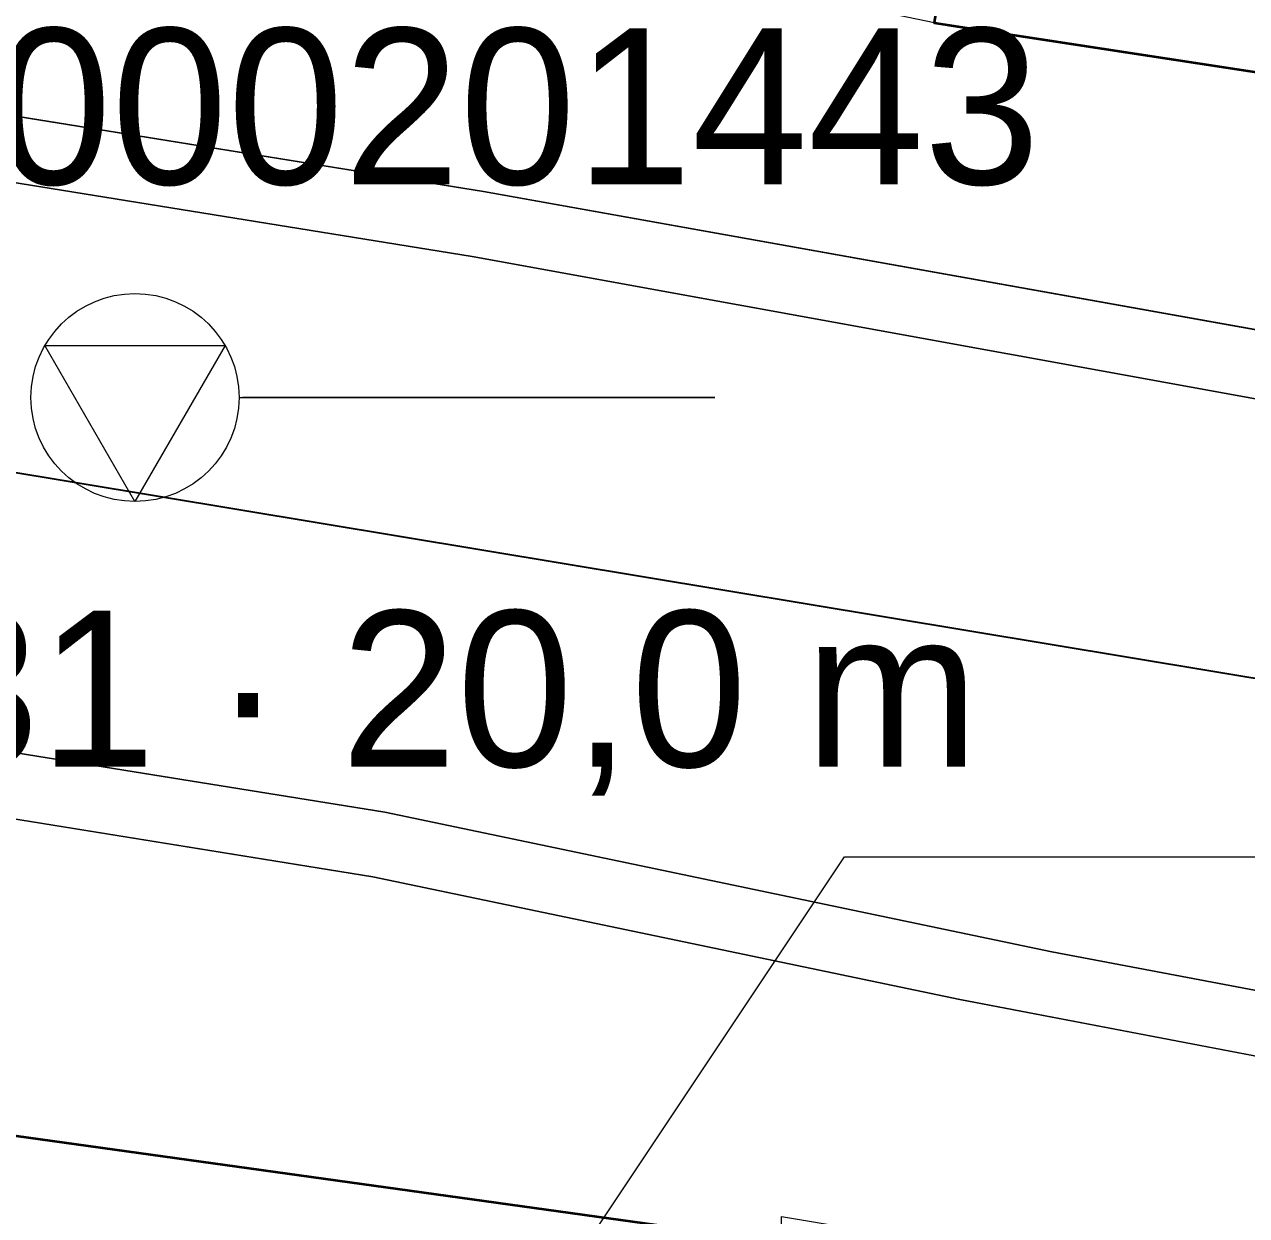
# Model space of a CAD drawing. Header units: metres. Extents: x 0 to 105485, y 0 to 425721.
# Drawn here: x 104867.77 to 104874.82, y 425250.43 to 425257.3 of the extents above; entities that cross this region are included whole.
import ezdxf
from ezdxf.enums import TextEntityAlignment as Align

# ---------------------------------------------------------------- set-up
doc = ezdxf.new("R2010")
doc.units = ezdxf.units.M
doc.header["$MEASUREMENT"] = 0
doc.linetypes.add('KG-PERCEEL-SO', pattern=[19, 5.5, -4, 5.5, -4])
for name, color, linetype, lineweight in [('B-XX-IE-MEUBILAIR-G', 7, 'Continuous', 18), ('B-XX-KG-GRENS_PERCEEL-G', 150, 'KG-PERCEEL-SO', 18), ('B-XX-MO-ONDERZOEK_SONDERING-G', 90, 'Continuous', 18), ('B-XX-MO-ONDERZOEK_SONDERING-S', 90, 'Continuous', 18), ('B-XX-MO-ONDERZOEK_SONDERING-T', 90, 'Continuous', 18), ('B-XX-OG-BEBOUWING-G', 7, 'Continuous', 35), ('B-XX-OG-GRENS-G', 7, 'Continuous', 18), ('B-XX-VH-OPENVERHARDING-G', 90, 'Continuous', 18)]:
    doc.layers.add(name, color=color, linetype=linetype, lineweight=lineweight)
doc.layers.add('GIS-WEGVAKKEN', color=2, linetype='Continuous')

msp = doc.modelspace()

# ---------------------------------------------------------------- linework, layer by layer
at = {"layer": 'B-XX-IE-MEUBILAIR-G', "color": 0, "true_color": 0x604a38}
for points in [[(104870.353, 425255.963, 3.2505), (104870.353, 425255.963, 4.7505)], [(104869.781, 425252.384, 3.2414), (104869.781, 425252.384, 4.7414)]]:
    msp.add_polyline3d(points, dxfattribs=at)
at = {"layer": 'B-XX-KG-GRENS_PERCEEL-G', "ltscale": 0.5, "flags": 128}
for points in [[(104873.019, 425257.31), (104873.103, 425257.293), (104882.496, 425255.859)], [(104866.577, 425251.048), (104872.137, 425250.275)]]:
    msp.add_lwpolyline(points, dxfattribs=at)
at = {"layer": 'B-XX-MO-ONDERZOEK_SONDERING-G', "color": 0, "true_color": 0x787878}
for points in [[(104867.809, 425255.149, 2.3), (104867.809, 425255.149, -16.709)], [(104869.009, 425255.149, 2.3), (104869.009, 425255.149, -16.709)]]:
    msp.add_polyline3d(points, dxfattribs=at)
at = {"layer": 'B-XX-MO-ONDERZOEK_SONDERING-G', "color": 0, "true_color": 0xd62828}
msp.add_polyline3d([(104869.01, 425255.149, 2.3), (104869.4677, 425255.149, 2.28), (104869.4554, 425255.149, 2.26), (104869.4413, 425255.149, 2.24), (104869.4331, 425255.149, 2.22), (104869.4097, 425255.149, 2.2), (104869.4178, 425255.149, 2.18), (104869.4045, 425255.149, 2.16), (104869.4293, 425255.149, 2.14), (104869.4212, 425255.149, 2.12), (104869.4797, 425255.149, 2.1), (104869.6117, 425255.149, 2.08), (104869.6852, 425255.149, 2.06), (104869.6582, 425255.149, 2.04), (104869.4156, 425255.149, 2.02), (104869.3496, 425255.149, 2), (104869.2837, 425255.149, 1.98), (104869.2802, 425255.149, 1.96), (104869.255, 425255.149, 1.94), (104869.229, 425255.149, 1.92), (104869.2012, 425255.149, 1.9), (104869.182, 425255.149, 1.88), (104869.176, 425255.149, 1.86), (104869.1739, 425255.149, 1.84), (104869.1683, 425255.149, 1.82), (104869.1662, 425255.149, 1.8), (104869.1649, 425255.149, 1.78), (104869.1611, 425255.149, 1.76), (104869.1632, 425255.149, 1.74), (104869.1581, 425255.149, 1.72), (104869.1444, 425255.149, 1.7), (104869.1307, 425255.149, 1.68), (104869.1222, 425255.149, 1.66), (104869.126, 425255.149, 1.64), (104869.1342, 425255.149, 1.62), (104869.1307, 425255.149, 1.6), (104869.1329, 425255.149, 1.58), (104869.1363, 425255.149, 1.56), (104869.1406, 425255.149, 1.54), (104869.1265, 425255.149, 1.52), (104869.1149, 425255.149, 1.5), (104869.1137, 425255.149, 1.48), (104869.1154, 425255.149, 1.46), (104869.109, 425255.149, 1.44), (104869.1115, 425255.149, 1.42), (104869.1137, 425255.149, 1.4), (104869.1256, 425255.149, 1.38), (104869.1312, 425255.149, 1.36), (104869.1303, 425255.149, 1.34), (104869.1154, 425255.149, 1.32), (104869.1034, 425255.149, 1.3), (104869.0944, 425255.149, 1.28), (104869.0996, 425255.149, 1.26), (104869.0996, 425255.149, 1.24), (104869.0872, 425255.149, 1.22), (104869.0615, 425255.149, 1.2), (104869.0568, 425255.149, 1.18), (104869.0573, 425255.149, 1.16), (104869.0594, 425255.149, 1.14), (104869.05, 425255.149, 1.12), (104869.0445, 425255.149, 1.1), (104869.044, 425255.149, 1.08), (104869.041, 425255.149, 1.06), (104869.041, 425255.149, 1.04), (104869.0671, 425255.149, 1.02), (104869.1, 425255.149, 1), (104869.1115, 425255.149, 0.98), (104869.1252, 425255.149, 0.96), (104869.1329, 425255.149, 0.94), (104869.1188, 425255.149, 0.92), (104869.1218, 425255.149, 0.9), (104869.1316, 425255.149, 0.88), (104869.1192, 425255.149, 0.86), (104869.1068, 425255.149, 0.84), (104869.1017, 425255.149, 0.82), (104869.1188, 425255.149, 0.8), (104869.1444, 425255.149, 0.78), (104869.173, 425255.149, 0.76), (104869.2226, 425255.149, 0.74), (104869.6664, 425255.149, 0.72), (104871.7525, 425255.149, 0.7), (104871.6517, 425255.149, 0.68), (104871.5509, 425255.149, 0.66), (104870.6539, 425255.149, 0.64), (104870.1499, 425255.149, 0.62), (104869.6283, 425255.149, 0.6), (104869.229, 425255.149, 0.58), (104869.1952, 425255.149, 0.56), (104869.1175, 425255.149, 0.54), (104869.1162, 425255.149, 0.52), (104869.1162, 425255.149, 0.5), (104869.1162, 425255.149, 0.48), (104869.1162, 425255.149, 0.46), (104869.1162, 425255.149, 0.44), (104869.1162, 425255.149, 0.42), (104869.1162, 425255.149, 0.4), (104869.1162, 425255.149, 0.38), (104869.1162, 425255.149, 0.36), (104869.1162, 425255.149, 0.34), (104869.1162, 425255.149, 0.32), (104869.1162, 425255.149, 0.3), (104869.1162, 425255.149, 0.28), (104869.1162, 425255.149, 0.26), (104869.1162, 425255.149, 0.24), (104869.1162, 425255.149, 0.22), (104869.1162, 425255.149, 0.2), (104869.1162, 425255.149, 0.18), (104869.1162, 425255.149, 0.16), (104869.1162, 425255.149, 0.14), (104869.1162, 425255.149, 0.12), (104869.1162, 425255.149, 0.1), (104869.1623, 425255.149, 0.08), (104869.1166, 425255.149, 0.06), (104869.1239, 425255.149, 0.04), (104869.9282, 425255.149, 0.02), (104870.3566, 425255.149, 0), (104869.4908, 425255.149, -0.02), (104869.2905, 425255.149, -0.04), (104869.2473, 425255.149, -0.06), (104869.1166, 425255.149, -0.08), (104869.0885, 425255.149, -0.1), (104869.0654, 425255.149, -0.12), (104869.0573, 425255.149, -0.14), (104869.0547, 425255.149, -0.16), (104869.0594, 425255.149, -0.18), (104869.1115, 425255.149, -0.2), (104869.1722, 425255.149, -0.22), (104869.2042, 425255.149, -0.24), (104869.2439, 425255.149, -0.26), (104869.2674, 425255.149, -0.28), (104869.2883, 425255.149, -0.3), (104869.2973, 425255.149, -0.32), (104869.258, 425255.149, -0.34), (104869.2153, 425255.149, -0.36), (104869.1534, 425255.149, -0.38), (104869.1149, 425255.149, -0.4), (104869.0816, 425255.149, -0.42), (104869.065, 425255.149, -0.44), (104869.0466, 425255.149, -0.46), (104869.0479, 425255.149, -0.48), (104869.0688, 425255.149, -0.5), (104869.0791, 425255.149, -0.52), (104869.0808, 425255.149, -0.54), (104869.082, 425255.149, -0.56), (104869.0808, 425255.149, -0.58), (104869.0799, 425255.149, -0.6), (104869.0799, 425255.149, -0.62), (104869.0825, 425255.149, -0.64), (104869.0808, 425255.149, -0.66), (104869.0803, 425255.149, -0.68), (104869.082, 425255.149, -0.7), (104869.0885, 425255.149, -0.72), (104869.0846, 425255.149, -0.74), (104869.1, 425255.149, -0.76), (104869.1188, 425255.149, -0.78), (104869.1132, 425255.149, -0.8), (104869.1047, 425255.149, -0.82), (104869.0974, 425255.149, -0.84), (104869.097, 425255.149, -0.86), (104869.1171, 425255.149, -0.88), (104869.1171, 425255.149, -0.9), (104869.1226, 425255.149, -0.92), (104869.1184, 425255.149, -0.94), (104869.1192, 425255.149, -0.96), (104869.0944, 425255.149, -0.98), (104869.0773, 425255.149, -1), (104869.0684, 425255.149, -1.02), (104869.0645, 425255.149, -1.04), (104869.0611, 425255.149, -1.06), (104869.0598, 425255.149, -1.08), (104869.0568, 425255.149, -1.1), (104869.056, 425255.149, -1.12), (104869.053, 425255.149, -1.14), (104869.0479, 425255.149, -1.16), (104869.0462, 425255.149, -1.18), (104869.0462, 425255.149, -1.2), (104869.05, 425255.149, -1.22), (104869.056, 425255.149, -1.24), (104869.0607, 425255.149, -1.26), (104869.0573, 425255.149, -1.28), (104869.0526, 425255.149, -1.3), (104869.0385, 425255.149, -1.32), (104869.0338, 425255.149, -1.34), (104869.0282, 425255.149, -1.36), (104869.0299, 425255.149, -1.38), (104869.0316, 425255.149, -1.4), (104869.0389, 425255.149, -1.42), (104869.0445, 425255.149, -1.44), (104869.0445, 425255.149, -1.46), (104869.0483, 425255.149, -1.48), (104869.0526, 425255.149, -1.5), (104869.05, 425255.149, -1.52), (104869.0526, 425255.149, -1.54), (104869.0573, 425255.149, -1.56), (104869.0709, 425255.149, -1.58), (104869.0769, 425255.149, -1.6), (104869.0705, 425255.149, -1.62), (104869.0735, 425255.149, -1.64), (104869.082, 425255.149, -1.66), (104869.082, 425255.149, -1.68), (104869.0701, 425255.149, -1.7), (104869.0637, 425255.149, -1.72), (104869.065, 425255.149, -1.74), (104869.0701, 425255.149, -1.76), (104869.0765, 425255.149, -1.78), (104869.0816, 425255.149, -1.8), (104869.0816, 425255.149, -1.82), (104869.0778, 425255.149, -1.84), (104869.0803, 425255.149, -1.86), (104869.0744, 425255.149, -1.88), (104869.0799, 425255.149, -1.9), (104869.0769, 425255.149, -1.92), (104869.0667, 425255.149, -1.94), (104869.0607, 425255.149, -1.96), (104869.0594, 425255.149, -1.98), (104869.065, 425255.149, -2), (104869.0615, 425255.149, -2.02), (104869.0564, 425255.149, -2.04), (104869.0556, 425255.149, -2.06), (104869.0513, 425255.149, -2.08), (104869.0479, 425255.149, -2.1), (104869.0483, 425255.149, -2.12), (104869.0483, 425255.149, -2.14), (104869.0492, 425255.149, -2.16), (104869.05, 425255.149, -2.18), (104869.0521, 425255.149, -2.2), (104869.0543, 425255.149, -2.22), (104869.056, 425255.149, -2.24), (104869.0573, 425255.149, -2.26), (104869.0586, 425255.149, -2.28), (104869.0624, 425255.149, -2.3), (104869.0637, 425255.149, -2.32), (104869.0662, 425255.149, -2.34), (104869.0684, 425255.149, -2.36), (104869.0692, 425255.149, -2.38), (104869.0697, 425255.149, -2.4), (104869.0675, 425255.149, -2.42), (104869.0624, 425255.149, -2.44), (104869.0598, 425255.149, -2.46), (104869.0581, 425255.149, -2.48), (104869.0547, 425255.149, -2.5), (104869.0543, 425255.149, -2.52), (104869.0556, 425255.149, -2.54), (104869.0586, 425255.149, -2.56), (104869.0637, 425255.149, -2.58), (104869.0688, 425255.149, -2.6), (104869.0697, 425255.149, -2.62), (104869.0675, 425255.149, -2.64), (104869.0658, 425255.149, -2.66), (104869.0645, 425255.149, -2.68), (104869.0628, 425255.149, -2.7), (104869.062, 425255.149, -2.72), (104869.0624, 425255.149, -2.74), (104869.0628, 425255.149, -2.76), (104869.0645, 425255.149, -2.78), (104869.0645, 425255.149, -2.8), (104869.0641, 425255.149, -2.82), (104869.0607, 425255.149, -2.84), (104869.056, 425255.149, -2.86), (104869.0539, 425255.149, -2.88), (104869.0504, 425255.149, -2.9), (104869.0457, 425255.149, -2.92), (104869.0479, 425255.149, -2.94), (104869.0517, 425255.149, -2.96), (104869.059, 425255.149, -2.98), (104869.0688, 425255.149, -3), (104869.0705, 425255.149, -3.02), (104869.0692, 425255.149, -3.04), (104869.0667, 425255.149, -3.06), (104869.0645, 425255.149, -3.08), (104869.062, 425255.149, -3.1), (104869.0556, 425255.149, -3.12), (104869.053, 425255.149, -3.14), (104869.0517, 425255.149, -3.16), (104869.0487, 425255.149, -3.18), (104869.0457, 425255.149, -3.2), (104869.0462, 425255.149, -3.22), (104869.0521, 425255.149, -3.24), (104869.056, 425255.149, -3.26), (104869.0581, 425255.149, -3.28), (104869.0675, 425255.149, -3.3), (104869.0667, 425255.149, -3.32), (104869.0543, 425255.149, -3.34), (104869.0487, 425255.149, -3.36), (104869.0521, 425255.149, -3.38), (104869.0526, 425255.149, -3.4), (104869.0445, 425255.149, -3.42), (104869.0419, 425255.149, -3.44), (104869.0316, 425255.149, -3.46), (104869.0329, 425255.149, -3.48), (104869.0423, 425255.149, -3.5), (104869.0479, 425255.149, -3.52), (104869.0487, 425255.149, -3.54), (104869.0496, 425255.149, -3.56), (104869.0509, 425255.149, -3.58), (104869.0543, 425255.149, -3.6), (104869.0568, 425255.149, -3.62), (104869.0568, 425255.149, -3.64), (104869.0594, 425255.149, -3.66), (104869.0615, 425255.149, -3.68), (104869.0645, 425255.149, -3.7), (104869.0628, 425255.149, -3.72), (104869.0633, 425255.149, -3.74), (104869.059, 425255.149, -3.76), (104869.0547, 425255.149, -3.78), (104869.0539, 425255.149, -3.8), (104869.0534, 425255.149, -3.82), (104869.0534, 425255.149, -3.84), (104869.053, 425255.149, -3.86), (104869.0517, 425255.149, -3.88), (104869.0521, 425255.149, -3.9), (104869.0517, 425255.149, -3.92), (104869.0513, 425255.149, -3.94), (104869.0513, 425255.149, -3.96), (104869.0517, 425255.149, -3.98), (104869.0517, 425255.149, -4), (104869.0509, 425255.149, -4.02), (104869.0492, 425255.149, -4.04), (104869.0474, 425255.149, -4.06), (104869.0474, 425255.149, -4.08), (104869.0474, 425255.149, -4.1), (104869.0479, 425255.149, -4.12), (104869.0479, 425255.149, -4.14), (104869.047, 425255.149, -4.16), (104869.047, 425255.149, -4.179), (104869.0479, 425255.149, -4.199), (104869.0492, 425255.149, -4.219), (104869.0509, 425255.149, -4.239), (104869.0526, 425255.149, -4.259), (104869.0539, 425255.149, -4.279), (104869.0534, 425255.149, -4.299), (104869.0534, 425255.149, -4.319), (104869.0517, 425255.149, -4.339), (104869.0513, 425255.149, -4.359), (104869.05, 425255.149, -4.379), (104869.05, 425255.149, -4.399), (104869.0496, 425255.149, -4.419), (104869.0487, 425255.149, -4.439), (104869.0483, 425255.149, -4.459), (104869.0479, 425255.149, -4.479), (104869.0483, 425255.149, -4.499), (104869.0479, 425255.149, -4.519), (104869.0479, 425255.149, -4.539), (104869.0483, 425255.149, -4.559), (104869.0462, 425255.149, -4.579), (104869.0466, 425255.149, -4.599), (104869.0466, 425255.149, -4.619), (104869.047, 425255.149, -4.639), (104869.0474, 425255.149, -4.659), (104869.0483, 425255.149, -4.679), (104869.047, 425255.149, -4.699), (104869.047, 425255.149, -4.719), (104869.0457, 425255.149, -4.739), (104869.0457, 425255.149, -4.759), (104869.0453, 425255.149, -4.779), (104869.0449, 425255.149, -4.799), (104869.0445, 425255.149, -4.819), (104869.044, 425255.149, -4.839), (104869.0457, 425255.149, -4.859), (104869.0457, 425255.149, -4.879), (104869.0457, 425255.149, -4.899), (104869.0466, 425255.149, -4.919), (104869.0474, 425255.149, -4.939), (104869.047, 425255.149, -4.959), (104869.0457, 425255.149, -4.979), (104869.0462, 425255.149, -4.999), (104869.0457, 425255.149, -5.019), (104869.0457, 425255.149, -5.039), (104869.0462, 425255.149, -5.059), (104869.0479, 425255.149, -5.079), (104869.0483, 425255.149, -5.099), (104869.0479, 425255.149, -5.119), (104869.0496, 425255.149, -5.139), (104869.0487, 425255.149, -5.159), (104869.0487, 425255.149, -5.179), (104869.0479, 425255.149, -5.199), (104869.0483, 425255.149, -5.219), (104869.0479, 425255.149, -5.239), (104869.0479, 425255.149, -5.259), (104869.0479, 425255.149, -5.279), (104869.0483, 425255.149, -5.299), (104869.0483, 425255.149, -5.319), (104869.0496, 425255.149, -5.339), (104869.05, 425255.149, -5.359), (104869.0487, 425255.149, -5.379), (104869.0492, 425255.149, -5.399), (104869.0487, 425255.149, -5.419), (104869.0483, 425255.149, -5.439), (104869.0487, 425255.149, -5.459), (104869.0492, 425255.149, -5.479), (104869.0496, 425255.149, -5.499), (104869.0517, 425255.149, -5.519), (104869.0517, 425255.149, -5.539), (104869.0521, 425255.149, -5.559), (104869.0517, 425255.149, -5.579), (104869.0513, 425255.149, -5.599), (104869.0517, 425255.149, -5.619), (104869.0513, 425255.149, -5.639), (104869.0509, 425255.149, -5.659), (104869.0513, 425255.149, -5.679), (104869.0509, 425255.149, -5.699), (104869.0513, 425255.149, -5.719), (104869.0509, 425255.149, -5.739), (104869.0526, 425255.149, -5.759), (104869.0526, 425255.149, -5.779), (104869.0526, 425255.149, -5.799), (104869.0526, 425255.149, -5.819), (104869.0534, 425255.149, -5.839), (104869.053, 425255.149, -5.859), (104869.0526, 425255.149, -5.879), (104869.0513, 425255.149, -5.899), (104869.0509, 425255.149, -5.919), (104869.0504, 425255.149, -5.939), (104869.0504, 425255.149, -5.959), (104869.0509, 425255.149, -5.979), (104869.0509, 425255.149, -5.999), (104869.0509, 425255.149, -6.019), (104869.0513, 425255.149, -6.039), (104869.0513, 425255.149, -6.059), (104869.0513, 425255.149, -6.079), (104869.0517, 425255.149, -6.099), (104869.0517, 425255.149, -6.119), (104869.0517, 425255.149, -6.139), (104869.0513, 425255.149, -6.159), (104869.0517, 425255.149, -6.179), (104869.0517, 425255.149, -6.199), (104869.0534, 425255.149, -6.219), (104869.0539, 425255.149, -6.239), (104869.0551, 425255.149, -6.259), (104869.0543, 425255.149, -6.279), (104869.0534, 425255.149, -6.299), (104869.0526, 425255.149, -6.319), (104869.053, 425255.149, -6.339), (104869.0509, 425255.149, -6.359), (104869.0504, 425255.149, -6.379), (104869.0509, 425255.149, -6.399), (104869.05, 425255.149, -6.419), (104869.0492, 425255.149, -6.439), (104869.05, 425255.149, -6.459), (104869.05, 425255.149, -6.479), (104869.05, 425255.149, -6.499), (104869.05, 425255.149, -6.519), (104869.0496, 425255.149, -6.539), (104869.05, 425255.149, -6.559), (104869.05, 425255.149, -6.579), (104869.05, 425255.149, -6.599), (104869.0509, 425255.149, -6.619), (104869.0513, 425255.149, -6.639), (104869.0517, 425255.149, -6.659), (104869.0521, 425255.149, -6.679), (104869.0517, 425255.149, -6.699), (104869.0513, 425255.149, -6.719), (104869.0513, 425255.149, -6.739), (104869.0513, 425255.149, -6.759), (104869.0517, 425255.149, -6.779), (104869.0526, 425255.149, -6.799), (104869.0509, 425255.149, -6.819), (104869.0509, 425255.149, -6.839), (104869.0509, 425255.149, -6.859), (104869.0513, 425255.149, -6.879), (104869.0517, 425255.149, -6.899), (104869.0521, 425255.149, -6.919), (104869.0517, 425255.149, -6.939), (104869.0517, 425255.149, -6.959), (104869.0521, 425255.149, -6.979), (104869.0526, 425255.149, -6.999), (104869.0517, 425255.149, -7.019), (104869.0513, 425255.149, -7.039), (104869.0513, 425255.149, -7.059), (104869.0513, 425255.149, -7.079), (104869.053, 425255.149, -7.099), (104869.0547, 425255.149, -7.119), (104869.0543, 425255.149, -7.139), (104869.0534, 425255.149, -7.159), (104869.0534, 425255.149, -7.179), (104869.0534, 425255.149, -7.199), (104869.0517, 425255.149, -7.219), (104869.0517, 425255.149, -7.238), (104869.0517, 425255.149, -7.258), (104869.0526, 425255.149, -7.278), (104869.0526, 425255.149, -7.298), (104869.0526, 425255.149, -7.318), (104869.0513, 425255.149, -7.338), (104869.0521, 425255.149, -7.358), (104869.0556, 425255.149, -7.378), (104869.0573, 425255.149, -7.398), (104869.0573, 425255.149, -7.418), (104869.0568, 425255.149, -7.438), (104869.0551, 425255.149, -7.458), (104869.056, 425255.149, -7.478), (104869.056, 425255.149, -7.498), (104869.0551, 425255.149, -7.518), (104869.0543, 425255.149, -7.538), (104869.0543, 425255.149, -7.558), (104869.0543, 425255.149, -7.578), (104869.0543, 425255.149, -7.598), (104869.0543, 425255.149, -7.618), (104869.0547, 425255.149, -7.638), (104869.056, 425255.149, -7.658), (104869.0556, 425255.149, -7.678), (104869.0556, 425255.149, -7.698), (104869.0547, 425255.149, -7.718), (104869.0547, 425255.149, -7.738), (104869.0556, 425255.149, -7.758), (104869.0551, 425255.149, -7.778), (104869.0551, 425255.149, -7.798), (104869.0547, 425255.149, -7.818), (104869.0551, 425255.149, -7.838), (104869.0556, 425255.149, -7.858), (104869.056, 425255.149, -7.878), (104869.056, 425255.149, -7.898), (104869.0568, 425255.149, -7.918), (104869.0568, 425255.149, -7.938), (104869.0568, 425255.149, -7.958), (104869.0564, 425255.149, -7.978), (104869.0568, 425255.149, -7.998), (104869.0577, 425255.149, -8.018), (104869.0581, 425255.149, -8.038), (104869.0581, 425255.149, -8.058), (104869.0581, 425255.149, -8.078), (104869.0581, 425255.149, -8.098), (104869.0581, 425255.149, -8.118), (104869.0581, 425255.149, -8.138), (104869.0586, 425255.149, -8.158), (104869.0586, 425255.149, -8.178), (104869.059, 425255.149, -8.198), (104869.0594, 425255.149, -8.218), (104869.0594, 425255.149, -8.238), (104869.0586, 425255.149, -8.258), (104869.0581, 425255.149, -8.278), (104869.0577, 425255.149, -8.298), (104869.0581, 425255.149, -8.318), (104869.059, 425255.149, -8.338), (104869.0598, 425255.149, -8.358), (104869.059, 425255.149, -8.378), (104869.059, 425255.149, -8.398), (104869.0594, 425255.149, -8.418), (104869.0603, 425255.149, -8.438), (104869.0603, 425255.149, -8.458), (104869.0607, 425255.149, -8.478), (104869.0603, 425255.149, -8.498), (104869.0598, 425255.149, -8.518), (104869.0594, 425255.149, -8.538), (104869.0594, 425255.149, -8.558), (104869.0586, 425255.149, -8.578), (104869.0586, 425255.149, -8.598), (104869.0594, 425255.149, -8.618), (104869.0607, 425255.149, -8.638), (104869.0624, 425255.149, -8.658), (104869.062, 425255.149, -8.678), (104869.062, 425255.149, -8.698), (104869.0624, 425255.149, -8.718), (104869.0628, 425255.149, -8.738), (104869.0633, 425255.149, -8.758), (104869.0628, 425255.149, -8.778), (104869.0633, 425255.149, -8.797), (104869.0628, 425255.149, -8.817), (104869.0633, 425255.149, -8.837), (104869.0628, 425255.149, -8.857), (104869.0637, 425255.149, -8.877), (104869.0637, 425255.149, -8.897), (104869.065, 425255.149, -8.917), (104869.0654, 425255.149, -8.937), (104869.065, 425255.149, -8.957), (104869.0641, 425255.149, -8.977), (104869.0637, 425255.149, -8.997), (104869.0615, 425255.149, -9.017), (104869.0615, 425255.149, -9.037), (104869.0633, 425255.149, -9.057), (104869.0637, 425255.149, -9.077), (104869.0645, 425255.149, -9.097), (104869.0645, 425255.149, -9.117), (104869.065, 425255.149, -9.137), (104869.0662, 425255.149, -9.157), (104869.0658, 425255.149, -9.177), (104869.0667, 425255.149, -9.197), (104869.0654, 425255.149, -9.217), (104869.0645, 425255.149, -9.237), (104869.065, 425255.149, -9.257), (104869.0658, 425255.149, -9.277), (104869.0667, 425255.149, -9.297), (104869.0671, 425255.149, -9.317), (104869.0679, 425255.149, -9.337), (104869.0654, 425255.149, -9.357), (104869.0671, 425255.149, -9.377), (104869.0684, 425255.149, -9.397), (104869.0688, 425255.149, -9.417), (104869.0701, 425255.149, -9.437), (104869.0697, 425255.149, -9.457), (104869.0692, 425255.149, -9.477), (104869.0675, 425255.149, -9.497), (104869.0688, 425255.149, -9.517), (104869.0692, 425255.149, -9.537), (104869.0709, 425255.149, -9.557), (104869.0722, 425255.149, -9.577), (104869.0739, 425255.149, -9.597), (104869.0744, 425255.149, -9.617), (104869.0748, 425255.149, -9.637), (104869.0756, 425255.149, -9.657), (104869.0761, 425255.149, -9.677), (104869.0761, 425255.149, -9.697), (104869.0756, 425255.149, -9.717), (104869.0756, 425255.149, -9.737), (104869.0752, 425255.149, -9.757), (104869.0731, 425255.149, -9.777), (104869.0735, 425255.149, -9.797), (104869.0726, 425255.149, -9.817), (104869.0735, 425255.149, -9.837), (104869.0722, 425255.149, -9.857), (104869.0714, 425255.149, -9.877), (104869.0722, 425255.149, -9.897), (104869.0744, 425255.149, -9.917), (104869.0744, 425255.149, -9.936), (104869.0744, 425255.149, -9.956), (104869.0739, 425255.149, -9.976), (104869.0731, 425255.149, -9.996), (104869.0731, 425255.149, -10.016), (104869.0744, 425255.149, -10.036), (104869.0722, 425255.149, -10.056), (104869.0722, 425255.149, -10.076), (104869.0709, 425255.149, -10.096), (104869.0722, 425255.149, -10.116), (104869.0726, 425255.149, -10.136), (104869.0735, 425255.149, -10.156), (104869.0744, 425255.149, -10.176), (104869.0748, 425255.149, -10.196), (104869.0761, 425255.149, -10.216), (104869.0761, 425255.149, -10.236), (104869.0756, 425255.149, -10.256), (104869.0756, 425255.149, -10.276), (104869.0756, 425255.149, -10.296), (104869.0752, 425255.149, -10.316), (104869.0756, 425255.149, -10.336), (104869.0752, 425255.149, -10.356), (104869.0756, 425255.149, -10.376), (104869.0765, 425255.149, -10.396), (104869.0773, 425255.149, -10.416), (104869.0778, 425255.149, -10.436), (104869.0782, 425255.149, -10.456), (104869.0778, 425255.149, -10.476), (104869.0782, 425255.149, -10.496), (104869.0782, 425255.149, -10.516), (104869.0786, 425255.149, -10.536), (104869.0795, 425255.149, -10.556), (104869.0808, 425255.149, -10.576), (104869.0799, 425255.149, -10.596), (104869.0825, 425255.149, -10.616), (104869.085, 425255.149, -10.636), (104869.1017, 425255.149, -10.656), (104869.1171, 425255.149, -10.676), (104869.1696, 425255.149, -10.696), (104869.2721, 425255.149, -10.716), (104869.3131, 425255.149, -10.736), (104869.3904, 425255.149, -10.756), (104869.4801, 425255.149, -10.776), (104869.5382, 425255.149, -10.796), (104869.5429, 425255.149, -10.816), (104869.5438, 425255.149, -10.836), (104869.5216, 425255.149, -10.856), (104869.5844, 425255.149, -10.876), (104869.73, 425255.149, -10.895), (104869.73, 425255.149, -10.915), (104869.654, 425255.149, -10.935), (104869.575, 425255.149, -10.955), (104869.5246, 425255.149, -10.975), (104869.4139, 425255.149, -10.995), (104869.3204, 425255.149, -11.015), (104869.2858, 425255.149, -11.035), (104869.2371, 425255.149, -11.055), (104869.1752, 425255.149, -11.075), (104869.1491, 425255.149, -11.095), (104869.1324, 425255.149, -11.115), (104869.1128, 425255.149, -11.135), (104869.0974, 425255.149, -11.155), (104869.0867, 425255.149, -11.175), (104869.0761, 425255.149, -11.195), (104869.0748, 425255.149, -11.215), (104869.0722, 425255.149, -11.235), (104869.0726, 425255.149, -11.255), (104869.0722, 425255.149, -11.275), (104869.0744, 425255.149, -11.295), (104869.0739, 425255.149, -11.315), (104869.0735, 425255.149, -11.335), (104869.0735, 425255.149, -11.355), (104869.0744, 425255.149, -11.375), (104869.0761, 425255.149, -11.395), (104869.0782, 425255.149, -11.415), (104869.0778, 425255.149, -11.435), (104869.0803, 425255.149, -11.455), (104869.0786, 425255.149, -11.475), (104869.0791, 425255.149, -11.495), (104869.0829, 425255.149, -11.515), (104869.0812, 425255.149, -11.535), (104869.0773, 425255.149, -11.555), (104869.0773, 425255.149, -11.575), (104869.0816, 425255.149, -11.595), (104869.0889, 425255.149, -11.615), (104869.1184, 425255.149, -11.635), (104869.1141, 425255.149, -11.655), (104869.0978, 425255.149, -11.675), (104869.097, 425255.149, -11.695), (104869.0949, 425255.149, -11.715), (104869.0867, 425255.149, -11.735), (104869.0825, 425255.149, -11.755), (104869.0833, 425255.149, -11.775), (104869.0846, 425255.149, -11.794), (104869.0761, 425255.149, -11.814), (104869.0748, 425255.149, -11.834), (104869.0791, 425255.149, -11.854), (104869.0816, 425255.149, -11.874), (104869.0816, 425255.149, -11.894), (104869.0799, 425255.149, -11.914), (104869.0795, 425255.149, -11.934), (104869.0825, 425255.149, -11.954), (104869.0825, 425255.149, -11.974), (104869.0773, 425255.149, -11.994), (104869.0791, 425255.149, -12.014), (104869.082, 425255.149, -12.034), (104869.0812, 425255.149, -12.054), (104869.0778, 425255.149, -12.074), (104869.0833, 425255.149, -12.094), (104869.1166, 425255.149, -12.114), (104869.1482, 425255.149, -12.134), (104869.214, 425255.149, -12.154), (104869.2392, 425255.149, -12.174), (104869.194, 425255.149, -12.194), (104869.1722, 425255.149, -12.214), (104869.1329, 425255.149, -12.234), (104869.0961, 425255.149, -12.254), (104869.0931, 425255.149, -12.274), (104869.1072, 425255.149, -12.294), (104869.132, 425255.149, -12.314), (104869.1555, 425255.149, -12.334), (104869.2969, 425255.149, -12.354), (104869.3968, 425255.149, -12.374), (104869.3131, 425255.149, -12.394), (104869.2277, 425255.149, -12.414), (104869.1854, 425255.149, -12.434), (104869.1619, 425255.149, -12.454), (104869.141, 425255.149, -12.474), (104869.2315, 425255.149, -12.494), (104869.4293, 425255.149, -12.514), (104869.6638, 425255.149, -12.534), (104869.8462, 425255.149, -12.554), (104869.9461, 425255.149, -12.574), (104870.082, 425255.149, -12.593), (104870.1712, 425255.149, -12.613), (104870.186, 425255.149, -12.633), (104870.2007, 425255.149, -12.653), (104870.2272, 425255.149, -12.673), (104870.2545, 425255.149, -12.693), (104870.252, 425255.149, -12.713), (104870.225, 425255.149, -12.733), (104870.1977, 425255.149, -12.753), (104870.1998, 425255.149, -12.773), (104870.2327, 425255.149, -12.793), (104870.2665, 425255.149, -12.813), (104870.2921, 425255.149, -12.833), (104870.2622, 425255.149, -12.853), (104870.1845, 425255.149, -12.873), (104870.1161, 425255.149, -12.893), (104870.0696, 425255.149, -12.913), (104870.0486, 425255.149, -12.933), (104870.0781, 425255.149, -12.953), (104870.1793, 425255.149, -12.973), (104870.331, 425255.149, -12.993), (104870.4745, 425255.149, -13.013), (104870.6014, 425255.149, -13.033), (104870.7017, 425255.149, -13.053), (104870.7594, 425255.149, -13.073), (104870.7773, 425255.149, -13.093), (104870.7705, 425255.149, -13.113), (104870.738, 425255.149, -13.133), (104870.7329, 425255.149, -13.153), (104870.7628, 425255.149, -13.173), (104870.7944, 425255.149, -13.193), (104870.8218, 425255.149, -13.213), (104870.8478, 425255.149, -13.233), (104870.8683, 425255.149, -13.253), (104870.8747, 425255.149, -13.273), (104870.8709, 425255.149, -13.293), (104870.8559, 425255.149, -13.313), (104870.8124, 425255.149, -13.333), (104870.7368, 425255.149, -13.352), (104870.6518, 425255.149, -13.372), (104870.5847, 425255.149, -13.392), (104870.5441, 425255.149, -13.412), (104870.5296, 425255.149, -13.432), (104870.5411, 425255.149, -13.452), (104870.5565, 425255.149, -13.472), (104870.5881, 425255.149, -13.492), (104870.6133, 425255.149, -13.512), (104870.6026, 425255.149, -13.532), (104870.5894, 425255.149, -13.552), (104870.5984, 425255.149, -13.572), (104870.6539, 425255.149, -13.592), (104870.6697, 425255.149, -13.612), (104870.6855, 425255.149, -13.632), (104870.7355, 425255.149, -13.652), (104870.7983, 425255.149, -13.672), (104870.8371, 425255.149, -13.692), (104870.8175, 425255.149, -13.712), (104870.7261, 425255.149, -13.732), (104870.5821, 425255.149, -13.752), (104870.4869, 425255.149, -13.772), (104870.4284, 425255.149, -13.792), (104870.4177, 425255.149, -13.812), (104870.3903, 425255.149, -13.832), (104870.36, 425255.149, -13.852), (104870.3553, 425255.149, -13.872), (104870.4279, 425255.149, -13.892), (104870.5582, 425255.149, -13.912), (104870.6372, 425255.149, -13.932), (104870.7026, 425255.149, -13.952), (104870.7184, 425255.149, -13.972), (104870.6868, 425255.149, -13.992), (104870.6406, 425255.149, -14.012), (104870.589, 425255.149, -14.032), (104870.5595, 425255.149, -14.052), (104870.5475, 425255.149, -14.072), (104870.5403, 425255.149, -14.092), (104870.5087, 425255.149, -14.112), (104870.4818, 425255.149, -14.132), (104870.4463, 425255.149, -14.151), (104870.3882, 425255.149, -14.171), (104870.2989, 425255.149, -14.191), (104870.1858, 425255.149, -14.211), (104870.1131, 425255.149, -14.231), (104869.9547, 425255.149, -14.251), (104869.818, 425255.149, -14.271), (104869.7172, 425255.149, -14.291), (104869.6617, 425255.149, -14.311), (104869.6911, 425255.149, -14.331), (104870.0239, 425255.149, -14.351), (104870.2947, 425255.149, -14.371), (104870.4544, 425255.149, -14.391), (104870.5697, 425255.149, -14.411), (104870.6667, 425255.149, -14.431), (104870.694, 425255.149, -14.451), (104870.6611, 425255.149, -14.471), (104870.6099, 425255.149, -14.491), (104870.5659, 425255.149, -14.511), (104870.5151, 425255.149, -14.531), (104870.4818, 425255.149, -14.551), (104870.4745, 425255.149, -14.571), (104870.4894, 425255.149, -14.591), (104870.4991, 425255.149, -14.611), (104870.5087, 425255.149, -14.631), (104870.5458, 425255.149, -14.651), (104870.5988, 425255.149, -14.671), (104870.6492, 425255.149, -14.691), (104870.7039, 425255.149, -14.711), (104870.7508, 425255.149, -14.731), (104870.7889, 425255.149, -14.751), (104870.8094, 425255.149, -14.771), (104870.8038, 425255.149, -14.791), (104870.7867, 425255.149, -14.811), (104870.7931, 425255.149, -14.831), (104870.8188, 425255.149, -14.851), (104870.8303, 425255.149, -14.871), (104870.7884, 425255.149, -14.891), (104870.7227, 425255.149, -14.911), (104870.6774, 425255.149, -14.931), (104870.6342, 425255.149, -14.951), (104870.589, 425255.149, -14.971), (104870.5437, 425255.149, -14.991), (104870.5044, 425255.149, -15.011), (104870.504, 425255.149, -15.03), (104870.5164, 425255.149, -15.05), (104870.5441, 425255.149, -15.07), (104870.5932, 425255.149, -15.09), (104870.6466, 425255.149, -15.11), (104870.6705, 425255.149, -15.13), (104870.6582, 425255.149, -15.15), (104870.5979, 425255.149, -15.17), (104870.5146, 425255.149, -15.19), (104870.4262, 425255.149, -15.21), (104870.3382, 425255.149, -15.23), (104870.2656, 425255.149, -15.25), (104870.2071, 425255.149, -15.27), (104870.1593, 425255.149, -15.29), (104870.1302, 425255.149, -15.31), (104870.1161, 425255.149, -15.33), (104870.1153, 425255.149, -15.35), (104870.1336, 425255.149, -15.37), (104870.1687, 425255.149, -15.39), (104870.2246, 425255.149, -15.41), (104870.2934, 425255.149, -15.43), (104870.3639, 425255.149, -15.45), (104870.3874, 425255.149, -15.47), (104870.3493, 425255.149, -15.49), (104870.2789, 425255.149, -15.51), (104870.2225, 425255.149, -15.53), (104870.1819, 425255.149, -15.55), (104870.149, 425255.149, -15.57), (104870.1281, 425255.149, -15.59), (104870.0948, 425255.149, -15.61), (104870.1059, 425255.149, -15.63), (104870.1123, 425255.149, -15.65), (104870.1268, 425255.149, -15.67), (104870.1452, 425255.149, -15.69), (104870.1486, 425255.149, -15.71), (104870.126, 425255.149, -15.73), (104870.0862, 425255.149, -15.75), (104870.0589, 425255.149, -15.77), (104870.0482, 425255.149, -15.79), (104870.0448, 425255.149, -15.81), (104870.0457, 425255.149, -15.83), (104870.0478, 425255.149, -15.85), (104870.0435, 425255.149, -15.87), (104870.0452, 425255.149, -15.89), (104870.0444, 425255.149, -15.91), (104870.0217, 425255.149, -15.93), (104869.9867, 425255.149, -15.949), (104869.9688, 425255.149, -15.969), (104869.988, 425255.149, -15.989), (104870.0303, 425255.149, -16.009), (104870.0572, 425255.149, -16.029), (104870.0337, 425255.149, -16.049), (104869.976, 425255.149, -16.069), (104869.9162, 425255.149, -16.089), (104869.859, 425255.149, -16.109), (104869.8112, 425255.149, -16.129), (104869.7723, 425255.149, -16.149), (104869.7501, 425255.149, -16.169), (104869.7381, 425255.149, -16.189), (104869.7202, 425255.149, -16.209), (104869.6762, 425255.149, -16.229), (104869.6108, 425255.149, -16.249), (104869.5583, 425255.149, -16.269), (104869.5416, 425255.149, -16.289), (104869.5579, 425255.149, -16.309), (104869.6019, 425255.149, -16.329), (104869.68, 425255.149, -16.349), (104869.7936, 425255.149, -16.369), (104869.8944, 425255.149, -16.389), (104869.9743, 425255.149, -16.409), (104870.0384, 425255.149, -16.429), (104870.0781, 425255.149, -16.449), (104870.1208, 425255.149, -16.469), (104870.1695, 425255.149, -16.489), (104870.2092, 425255.149, -16.509), (104870.2246, 425255.149, -16.529), (104870.2041, 425255.149, -16.549), (104870.1003, 425255.149, -16.569), (104870.0948, 425255.149, -16.589), (104870.0696, 425255.149, -16.609), (104870.0461, 425255.149, -16.629), (104870.0401, 425255.149, -16.649), (104870.0533, 425255.149, -16.669), (104870.0888, 425255.149, -16.689), (104870.0973, 425255.149, -16.709)], dxfattribs=at)
at = {"layer": 'B-XX-MO-ONDERZOEK_SONDERING-S', "ltscale": 0.5}
msp.add_lwpolyline([(104867.8894, 425255.449), (104868.9286, 425255.449), (104868.409, 425254.549)], close=True, dxfattribs=at)
at = {"layer": 'B-XX-MO-ONDERZOEK_SONDERING-S'}
msp.add_circle((104868.409, 425255.149), 0.6, dxfattribs=at)
at = {"layer": 'B-XX-OG-BEBOUWING-G', "ltscale": 0.5}
for points in [[(104883.291, 425263.44), (104883.335, 425264.779), (104874.425, 425265.97), (104873.019, 425257.31), (104882.474, 425255.863)], [(104872.137, 425250.275), (104866.577, 425251.048), (104865.116, 425242.279), (104863.799, 425233.092), (104866.206, 425232.59), (104865.6, 425228.785), (104869.539, 425228.213)]]:
    msp.add_lwpolyline(points, close=True, dxfattribs=at)
at = {"layer": 'B-XX-OG-GRENS-G'}
msp.add_polyline3d([(104872.5, 425252.5, 3.2347), (104877.5, 425252.5, 3.2819), (104882.5, 425252.5, 3.2545), (104887.5, 425252.5, 3.2834), (104892.5, 425252.5, 3.2731), (104902.5, 425242.5, 3.0965), (104897.5, 425237.5, 2.8923), (104897.5, 425232.5, 2.6885), (104897.5, 425227.5, 2.5325), (104897.5, 425222.5, 2.3621), (104897.5, 425217.5, 2.2493), (104882.5, 425217.5, 2.614), (104882.5, 425222.5, 2.6606), (104877.5, 425227.5, 3.3417), (104877.5, 425237.5, 3.4553), (104872.5, 425227.5, 3.3974), (104862.5, 425232.5, 2.7596), (104862.5, 425237.5, 2.9033)], close=True, dxfattribs=at)
at = {"layer": 'B-XX-VH-OPENVERHARDING-G', "ltscale": 0.5}
for points in [[(104917.987, 425249.787), (104910.286, 425250.746), (104884.507, 425253.654), (104881.488, 425254.072), (104876.067, 425254.923), (104870.353, 425255.963), (104815.128, 425264.87), (104806.368, 425266.241), (104806.187, 425266.143), (104805.865, 425266.176), (104806.159, 425268.114), (104806.026, 425268.127), (104805.275, 425262.556), (104805.867, 425262.665), (104805.921, 425263.014), (104814.635, 425261.657), (104869.849, 425252.757), (104873.696, 425251.952), (104877.007, 425251.324), (104880.327, 425250.753), (104883.657, 425250.238), (104905.862, 425247.736), (104911.865, 425247.034), (104926.101, 425245.083)], [(104815.198, 425265.235), (104870.419, 425256.338), (104876.259, 425255.292), (104882.631, 425254.307), (104884.547, 425254.042), (104912.296, 425250.903), (104923.927, 425249.326)], [(104916.088, 425252.329), (104911.54, 425252.935), (104906.353, 425253.433), (104903.291, 425253.881), (104899.593, 425254.348), (104896.062, 425254.792), (104892.832, 425255.038), (104886.375, 425255.532), (104882.474, 425255.863), (104873.019, 425257.31), (104868.438, 425258.264), (104864.781, 425258.779), (104860.412, 425259.569), (104860.414, 425259.718), (104855.644, 425260.712), (104850.274, 425261.448), (104844.492, 425262.238)], [(104926.086, 425244.69), (104911.812, 425246.655), (104884.105, 425249.789), (104879.969, 425250.433), (104876.562, 425251.026), (104873.166, 425251.677), (104869.781, 425252.384), (104828.299, 425259.086)], [(104843.636, 425254.797), (104849.565, 425253.896), (104854.154, 425253.169), (104858.325, 425252.508), (104863.784, 425251.643), (104866.577, 425251.048), (104872.137, 425250.275), (104872.138, 425250.424), (104876.901, 425249.626), (104881.234, 425248.9), (104881.234, 425248.841), (104886.747, 425248.058), (104891.604, 425247.368), (104902.377, 425246.149), (104904.482, 425245.852), (104904.524, 425245.846), (104904.875, 425245.797), (104905.796, 425245.667), (104914.921, 425244.69), (104919.686, 425244.161)]]:
    msp.add_lwpolyline(points, dxfattribs=at)
for points in [[(104815.198, 425265.235), (104806.424, 425266.606), (104806.368, 425266.241), (104815.128, 425264.87), (104870.353, 425255.963), (104876.067, 425254.923), (104881.488, 425254.072), (104884.507, 425253.654), (104910.286, 425250.746), (104917.987, 425249.787), (104965.424, 425243.051), (104965.556, 425243.404), (104954.351, 425244.969), (104923.927, 425249.326), (104912.296, 425250.903), (104884.547, 425254.042), (104882.631, 425254.307), (104876.259, 425255.292), (104870.419, 425256.338)], [(104814.635, 425261.657), (104805.921, 425263.014), (104805.867, 425262.665), (104814.54, 425261.254), (104828.299, 425259.086), (104869.781, 425252.384), (104873.166, 425251.677), (104876.562, 425251.026), (104879.969, 425250.433), (104884.105, 425249.789), (104911.812, 425246.655), (104926.086, 425244.69), (104953.768, 425240.742), (104964.031, 425239.349), (104964.154, 425239.675), (104953.821, 425241.123), (104926.101, 425245.083), (104911.865, 425247.034), (104905.862, 425247.736), (104883.657, 425250.238), (104880.327, 425250.753), (104877.007, 425251.324), (104873.696, 425251.952), (104869.849, 425252.757)]]:
    msp.add_lwpolyline(points, close=True, dxfattribs=at)
at = {"layer": 'GIS-WEGVAKKEN'}
msp.add_lwpolyline([(104865.7281, 425255.0473), (104880.23, 425252.64), (104885.07, 425251.99), (104897.06, 425250.71), (104904.4784, 425249.8251)], dxfattribs=at)

# ---------------------------------------------------------------- texts
at = {"layer": 'B-XX-MO-ONDERZOEK_SONDERING-T', "color": 10, "lineweight": 18}
for s, p in [('CPT000000201443', (104868.409, 425256.829)), ('mv +3,31 · 20,0 m', (104868.409, 425253.469))]:
    msp.add_text(s, height=0.9, dxfattribs=at).set_placement(p, align=Align.MIDDLE_CENTER)

doc.saveas('drawing.dxf')
